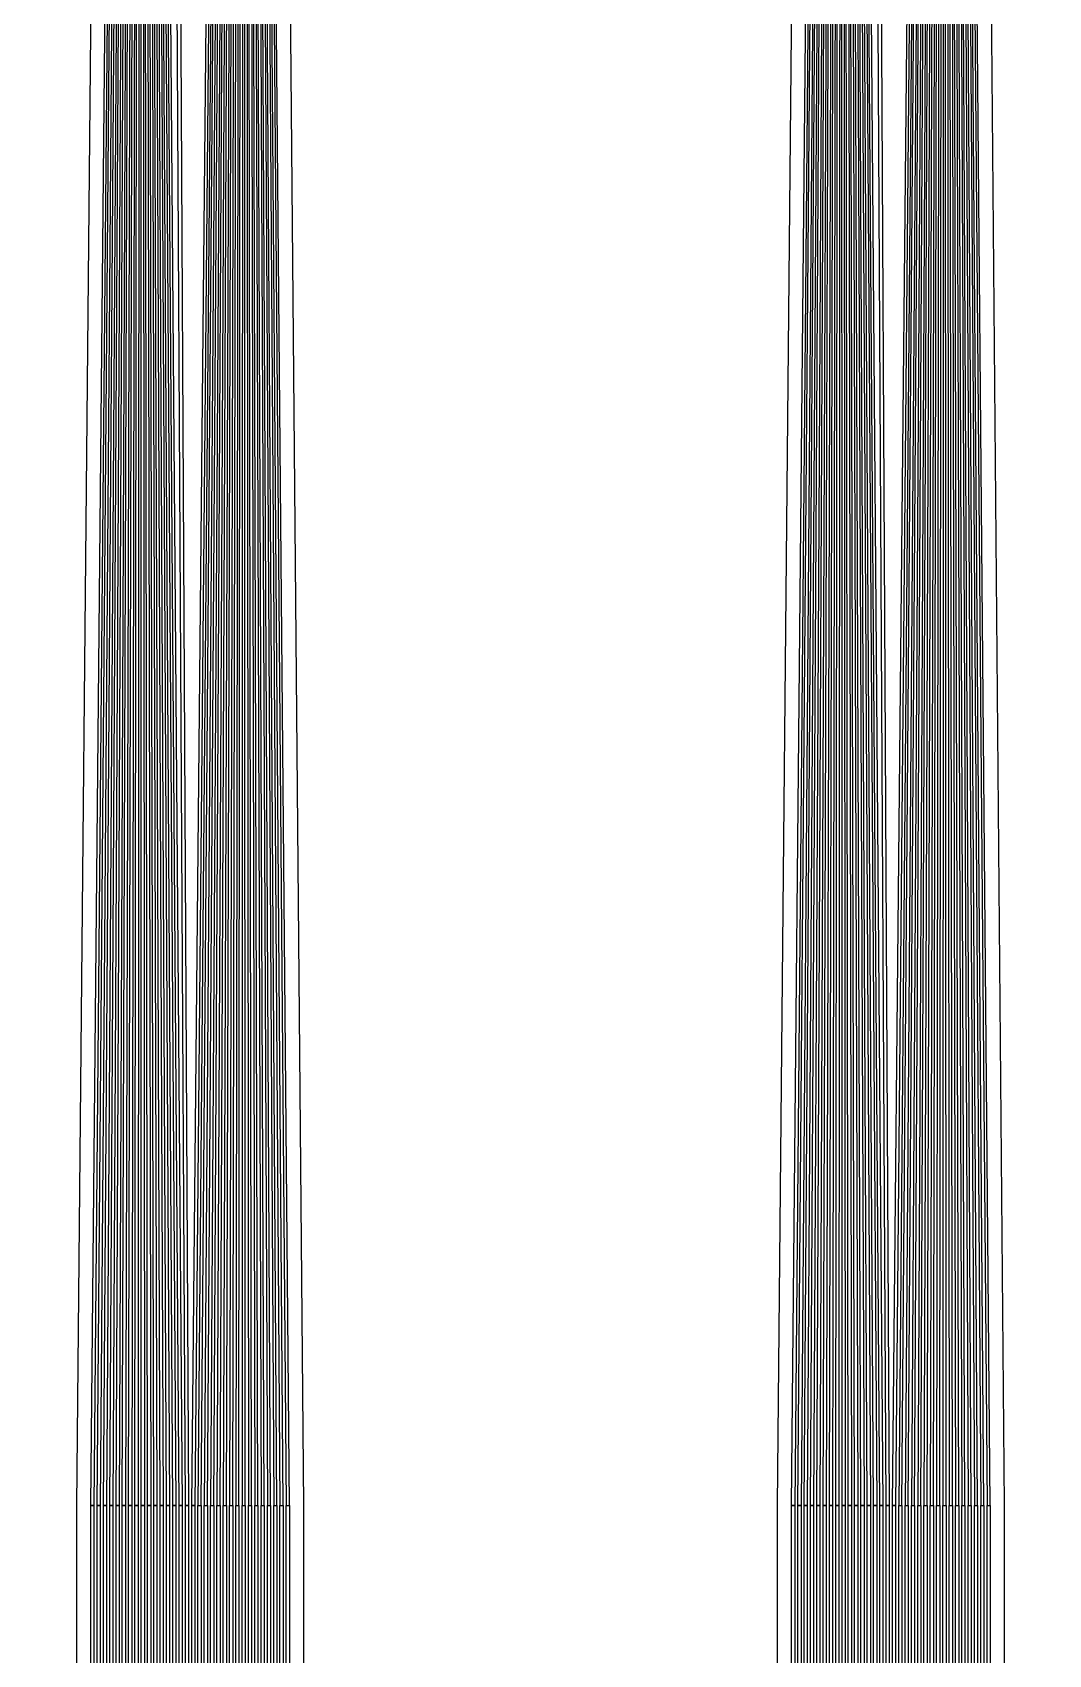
# Model space of a CAD drawing. Header units: inches. Extents: x 106592 to 209533, y 57057 to 74911.
# Drawn here: x 174948.1 to 175238.1, y 69969.2 to 70432.1 of the extents above; entities that cross this region are included whole.
import ezdxf

# ---------------------------------------------------------------- set-up
doc = ezdxf.new("R2010")
doc.units = ezdxf.units.IN
doc.header["$MEASUREMENT"] = 0
doc.layers.add('metal', color=221, linetype='Continuous')
doc.layers.add('profile', color=140, linetype='Continuous')

msp = doc.modelspace()

# ---------------------------------------------------------------- linework, layer by layer
at = {"layer": 'metal'}
for points in [[(174976.63, 70895.83), (174976.14, 70875.9), (174975.63, 70855.83), (174975.14, 70835.9), (174974.63, 70815.83), (174974.14, 70795.9), (174973.63, 70775.83), (174973.14, 70755.9), (174972.63, 70735.83), (174972.14, 70715.9), (174971.63, 70680.83), (174965.68, 70011.7), (174964.78, 70011.7), (174971.13, 70680.84), (174971.64, 70715.91), (174972.13, 70735.84), (174972.64, 70755.91), (174973.13, 70775.84), (174973.64, 70795.91), (174974.13, 70815.84), (174974.64, 70835.91), (174975.13, 70855.84), (174975.64, 70875.91), (174976.13, 70895.84)], [(174977.63, 70895.83), (174977.14, 70875.9), (174976.63, 70855.83), (174976.14, 70835.9), (174975.63, 70815.83), (174975.14, 70795.9), (174974.63, 70775.83), (174974.14, 70755.9), (174973.63, 70735.83), (174973.14, 70715.9), (174972.63, 70680.83), (174967.48, 70011.7), (174966.58, 70011.7), (174972.13, 70680.84), (174972.64, 70715.91), (174973.13, 70735.84), (174973.64, 70755.91), (174974.13, 70775.84), (174974.64, 70795.91), (174975.13, 70815.84), (174975.64, 70835.91), (174976.13, 70855.84), (174976.64, 70875.91), (174977.13, 70895.84)], [(174978.63, 70895.83), (174978.14, 70875.9), (174977.63, 70855.83), (174977.14, 70835.9), (174976.63, 70815.83), (174976.14, 70795.9), (174975.63, 70775.83), (174975.14, 70755.9), (174974.63, 70735.83), (174974.14, 70715.9), (174973.63, 70680.83), (174969.28, 70011.7), (174968.38, 70011.7), (174973.13, 70680.84), (174973.64, 70715.91), (174974.13, 70735.84), (174974.64, 70755.91), (174975.13, 70775.84), (174975.64, 70795.91), (174976.13, 70815.84), (174976.64, 70835.91), (174977.13, 70855.84), (174977.64, 70875.91), (174978.13, 70895.84)], [(174979.63, 70895.83), (174979.14, 70875.9), (174978.63, 70855.83), (174978.14, 70835.9), (174977.63, 70815.83), (174977.14, 70795.9), (174976.63, 70775.83), (174976.14, 70755.9), (174975.63, 70735.83), (174975.14, 70715.9), (174974.63, 70680.83), (174971.08, 70011.7), (174970.18, 70011.7), (174974.13, 70680.84), (174974.64, 70715.91), (174975.13, 70735.84), (174975.64, 70755.91), (174976.13, 70775.84), (174976.64, 70795.91), (174977.13, 70815.84), (174977.64, 70835.91), (174978.13, 70855.84), (174978.64, 70875.91), (174979.13, 70895.84)], [(174980.63, 70895.83), (174980.14, 70875.9), (174979.63, 70855.83), (174979.14, 70835.9), (174978.63, 70815.83), (174978.14, 70795.9), (174977.63, 70775.83), (174977.14, 70755.9), (174976.63, 70735.83), (174976.14, 70715.9), (174975.63, 70680.83), (174972.88, 70011.7), (174971.98, 70011.7), (174975.13, 70680.84), (174975.64, 70715.91), (174976.13, 70735.84), (174976.64, 70755.91), (174977.13, 70775.84), (174977.64, 70795.91), (174978.13, 70815.84), (174978.64, 70835.91), (174979.13, 70855.84), (174979.64, 70875.91), (174980.13, 70895.84)], [(174981.63, 70895.83), (174981.14, 70875.9), (174980.63, 70855.83), (174980.14, 70835.9), (174979.63, 70815.83), (174979.14, 70795.9), (174978.63, 70775.83), (174978.14, 70755.9), (174977.63, 70735.83), (174977.14, 70715.9), (174976.63, 70680.83), (174974.68, 70011.7), (174973.78, 70011.7), (174976.13, 70680.84), (174976.64, 70715.91), (174977.13, 70735.84), (174977.64, 70755.91), (174978.13, 70775.84), (174978.64, 70795.91), (174979.13, 70815.84), (174979.64, 70835.91), (174980.13, 70855.84), (174980.64, 70875.91), (174981.13, 70895.84)], [(174982.63, 70895.83), (174982.14, 70875.9), (174981.63, 70855.83), (174981.14, 70835.9), (174980.63, 70815.83), (174980.14, 70795.9), (174979.63, 70775.83), (174979.14, 70755.9), (174978.63, 70735.83), (174978.14, 70715.9), (174977.63, 70680.83), (174976.48, 70011.7), (174975.58, 70011.7), (174977.13, 70680.84), (174977.64, 70715.91), (174978.13, 70735.84), (174978.64, 70755.91), (174979.13, 70775.84), (174979.64, 70795.91), (174980.13, 70815.84), (174980.64, 70835.91), (174981.13, 70855.84), (174981.64, 70875.91), (174982.13, 70895.84)], [(174983.63, 70895.83), (174983.14, 70875.9), (174982.63, 70855.83), (174982.14, 70835.9), (174981.63, 70815.83), (174981.14, 70795.9), (174980.63, 70775.83), (174980.14, 70755.9), (174979.63, 70735.83), (174979.14, 70715.9), (174978.63, 70680.83), (174978.28, 70011.7), (174977.38, 70011.7), (174978.13, 70680.84), (174978.64, 70715.91), (174979.13, 70735.84), (174979.64, 70755.91), (174980.13, 70775.84), (174980.64, 70795.91), (174981.13, 70815.84), (174981.64, 70835.91), (174982.13, 70855.84), (174982.64, 70875.91), (174983.13, 70895.84)], [(174984.63, 70895.83), (174984.14, 70875.9), (174983.63, 70855.83), (174983.14, 70835.9), (174982.63, 70815.83), (174982.14, 70795.9), (174981.63, 70775.83), (174981.14, 70755.9), (174980.63, 70735.83), (174980.14, 70715.9), (174979.63, 70680.83), (174980.08, 70011.7), (174979.18, 70011.7), (174979.13, 70680.84), (174979.64, 70715.91), (174980.13, 70735.84), (174980.64, 70755.91), (174981.13, 70775.84), (174981.64, 70795.91), (174982.13, 70815.84), (174982.64, 70835.91), (174983.13, 70855.84), (174983.64, 70875.91), (174984.13, 70895.84)], [(174985.63, 70895.83), (174985.14, 70875.9), (174984.63, 70855.83), (174984.14, 70835.9), (174983.63, 70815.83), (174983.14, 70795.9), (174982.63, 70775.83), (174982.14, 70755.9), (174981.63, 70735.83), (174981.14, 70715.9), (174980.63, 70680.83), (174981.88, 70011.7), (174980.98, 70011.7), (174980.13, 70680.84), (174980.64, 70715.91), (174981.13, 70735.84), (174981.64, 70755.91), (174982.13, 70775.84), (174982.64, 70795.91), (174983.13, 70815.84), (174983.64, 70835.91), (174984.13, 70855.84), (174984.64, 70875.91), (174985.13, 70895.84)], [(175001.13, 70895.9), (175001.63, 70875.83), (175002.13, 70855.9), (175002.63, 70835.83), (175003.13, 70815.9), (175003.63, 70795.83), (175004.13, 70775.9), (175004.63, 70755.83), (175005.13, 70735.9), (175005.63, 70715.83), (175006.13, 70680.9), (175004.38, 70011.7), (175005.28, 70011.7), (175006.63, 70680.91), (175006.13, 70715.84), (175005.63, 70735.91), (175005.13, 70755.84), (175004.63, 70775.91), (175004.13, 70795.84), (175003.63, 70815.91), (175003.13, 70835.84), (175002.63, 70855.91), (175002.13, 70875.84), (175001.63, 70895.91)], [(175002.13, 70895.9), (175002.63, 70875.83), (175003.13, 70855.9), (175003.63, 70835.83), (175004.13, 70815.9), (175004.63, 70795.83), (175005.13, 70775.9), (175005.63, 70755.83), (175006.13, 70735.9), (175006.63, 70715.83), (175007.13, 70680.9), (175006.18, 70011.7), (175007.08, 70011.7), (175007.63, 70680.91), (175007.13, 70715.84), (175006.63, 70735.91), (175006.13, 70755.84), (175005.63, 70775.91), (175005.13, 70795.84), (175004.63, 70815.91), (175004.13, 70835.84), (175003.63, 70855.91), (175003.13, 70875.84), (175002.63, 70895.91)], [(175003.13, 70895.9), (175003.63, 70875.83), (175004.13, 70855.9), (175004.63, 70835.83), (175005.13, 70815.9), (175005.63, 70795.83), (175006.13, 70775.9), (175006.63, 70755.83), (175007.13, 70735.9), (175007.63, 70715.83), (175008.13, 70680.9), (175007.98, 70011.7), (175008.88, 70011.7), (175008.63, 70680.91), (175008.13, 70715.84), (175007.63, 70735.91), (175007.13, 70755.84), (175006.63, 70775.91), (175006.13, 70795.84), (175005.63, 70815.91), (175005.13, 70835.84), (175004.63, 70855.91), (175004.13, 70875.84), (175003.63, 70895.91)], [(175004.13, 70895.9), (175004.63, 70875.83), (175005.13, 70855.9), (175005.63, 70835.83), (175006.13, 70815.9), (175006.63, 70795.83), (175007.13, 70775.9), (175007.63, 70755.83), (175008.13, 70735.9), (175008.63, 70715.83), (175009.13, 70680.9), (175009.78, 70011.7), (175010.68, 70011.7), (175009.63, 70680.91), (175009.13, 70715.84), (175008.63, 70735.91), (175008.13, 70755.84), (175007.63, 70775.91), (175007.13, 70795.84), (175006.63, 70815.91), (175006.13, 70835.84), (175005.63, 70855.91), (175005.13, 70875.84), (175004.63, 70895.91)], [(175005.13, 70895.9), (175005.63, 70875.83), (175006.13, 70855.9), (175006.63, 70835.83), (175007.13, 70815.9), (175007.63, 70795.83), (175008.13, 70775.9), (175008.63, 70755.83), (175009.13, 70735.9), (175009.63, 70715.83), (175010.13, 70680.9), (175011.58, 70011.7), (175012.48, 70011.7), (175010.63, 70680.91), (175010.13, 70715.84), (175009.63, 70735.91), (175009.13, 70755.84), (175008.63, 70775.91), (175008.13, 70795.84), (175007.63, 70815.91), (175007.13, 70835.84), (175006.63, 70855.91), (175006.13, 70875.84), (175005.63, 70895.91)], [(175006.13, 70895.9), (175006.63, 70875.83), (175007.13, 70855.9), (175007.63, 70835.83), (175008.13, 70815.9), (175008.63, 70795.83), (175009.13, 70775.9), (175009.63, 70755.83), (175010.13, 70735.9), (175010.63, 70715.83), (175011.13, 70680.9), (175013.38, 70011.7), (175014.28, 70011.7), (175011.63, 70680.91), (175011.13, 70715.84), (175010.63, 70735.91), (175010.13, 70755.84), (175009.63, 70775.91), (175009.13, 70795.84), (175008.63, 70815.91), (175008.13, 70835.84), (175007.63, 70855.91), (175007.13, 70875.84), (175006.63, 70895.91)], [(175007.13, 70895.9), (175007.63, 70875.83), (175008.13, 70855.9), (175008.63, 70835.83), (175009.13, 70815.9), (175009.63, 70795.83), (175010.13, 70775.9), (175010.63, 70755.83), (175011.13, 70735.9), (175011.63, 70715.83), (175012.13, 70680.9), (175015.18, 70011.7), (175016.08, 70011.7), (175012.63, 70680.91), (175012.13, 70715.84), (175011.63, 70735.91), (175011.13, 70755.84), (175010.63, 70775.91), (175010.13, 70795.84), (175009.63, 70815.91), (175009.13, 70835.84), (175008.63, 70855.91), (175008.13, 70875.84), (175007.63, 70895.91)], [(175008.13, 70895.9), (175008.63, 70875.83), (175009.13, 70855.9), (175009.63, 70835.83), (175010.13, 70815.9), (175010.63, 70795.83), (175011.13, 70775.9), (175011.63, 70755.83), (175012.13, 70735.9), (175012.63, 70715.83), (175013.13, 70680.9), (175016.98, 70011.7), (175017.88, 70011.7), (175013.63, 70680.91), (175013.13, 70715.84), (175012.63, 70735.91), (175012.13, 70755.84), (175011.63, 70775.91), (175011.13, 70795.84), (175010.63, 70815.91), (175010.13, 70835.84), (175009.63, 70855.91), (175009.13, 70875.84), (175008.63, 70895.91)], [(175009.13, 70895.9), (175009.63, 70875.83), (175010.13, 70855.9), (175010.63, 70835.83), (175011.13, 70815.9), (175011.63, 70795.83), (175012.13, 70775.9), (175012.63, 70755.83), (175013.13, 70735.9), (175013.63, 70715.83), (175014.13, 70680.9), (175018.78, 70011.7), (175019.68, 70011.7), (175014.63, 70680.91), (175014.13, 70715.84), (175013.63, 70735.91), (175013.13, 70755.84), (175012.63, 70775.91), (175012.13, 70795.84), (175011.63, 70815.91), (175011.13, 70835.84), (175010.63, 70855.91), (175010.13, 70875.84), (175009.63, 70895.91)], [(175010.13, 70895.9), (175010.63, 70875.83), (175011.13, 70855.9), (175011.63, 70835.83), (175012.13, 70815.9), (175012.63, 70795.83), (175013.13, 70775.9), (175013.63, 70755.83), (175014.13, 70735.9), (175014.63, 70715.83), (175015.13, 70680.9), (175020.58, 70011.7), (175021.48, 70011.7), (175015.63, 70680.91), (175015.13, 70715.84), (175014.63, 70735.91), (175014.13, 70755.84), (175013.63, 70775.91), (175013.13, 70795.84), (175012.63, 70815.91), (175012.13, 70835.84), (175011.63, 70855.91), (175011.13, 70875.84), (175010.63, 70895.91)], [(175176.63, 70895.83), (175176.14, 70875.9), (175175.63, 70855.83), (175175.14, 70835.9), (175174.63, 70815.83), (175174.14, 70795.9), (175173.63, 70775.83), (175173.14, 70755.9), (175172.63, 70735.83), (175172.14, 70715.9), (175171.63, 70680.83), (175165.68, 70011.7), (175164.78, 70011.7), (175171.13, 70680.84), (175171.64, 70715.91), (175172.13, 70735.84), (175172.64, 70755.91), (175173.13, 70775.84), (175173.64, 70795.91), (175174.13, 70815.84), (175174.64, 70835.91), (175175.13, 70855.84), (175175.64, 70875.91), (175176.13, 70895.84)], [(175177.63, 70895.83), (175177.14, 70875.9), (175176.63, 70855.83), (175176.14, 70835.9), (175175.63, 70815.83), (175175.14, 70795.9), (175174.63, 70775.83), (175174.14, 70755.9), (175173.63, 70735.83), (175173.14, 70715.9), (175172.63, 70680.83), (175167.48, 70011.7), (175166.58, 70011.7), (175172.13, 70680.84), (175172.64, 70715.91), (175173.13, 70735.84), (175173.64, 70755.91), (175174.13, 70775.84), (175174.64, 70795.91), (175175.13, 70815.84), (175175.64, 70835.91), (175176.13, 70855.84), (175176.64, 70875.91), (175177.13, 70895.84)], [(175178.63, 70895.83), (175178.14, 70875.9), (175177.63, 70855.83), (175177.14, 70835.9), (175176.63, 70815.83), (175176.14, 70795.9), (175175.63, 70775.83), (175175.14, 70755.9), (175174.63, 70735.83), (175174.14, 70715.9), (175173.63, 70680.83), (175169.28, 70011.7), (175168.38, 70011.7), (175173.13, 70680.84), (175173.64, 70715.91), (175174.13, 70735.84), (175174.64, 70755.91), (175175.13, 70775.84), (175175.64, 70795.91), (175176.13, 70815.84), (175176.64, 70835.91), (175177.13, 70855.84), (175177.64, 70875.91), (175178.13, 70895.84)], [(175179.63, 70895.83), (175179.14, 70875.9), (175178.63, 70855.83), (175178.14, 70835.9), (175177.63, 70815.83), (175177.14, 70795.9), (175176.63, 70775.83), (175176.14, 70755.9), (175175.63, 70735.83), (175175.14, 70715.9), (175174.63, 70680.83), (175171.08, 70011.7), (175170.18, 70011.7), (175174.13, 70680.84), (175174.64, 70715.91), (175175.13, 70735.84), (175175.64, 70755.91), (175176.13, 70775.84), (175176.64, 70795.91), (175177.13, 70815.84), (175177.64, 70835.91), (175178.13, 70855.84), (175178.64, 70875.91), (175179.13, 70895.84)], [(175180.63, 70895.83), (175180.14, 70875.9), (175179.63, 70855.83), (175179.14, 70835.9), (175178.63, 70815.83), (175178.14, 70795.9), (175177.63, 70775.83), (175177.14, 70755.9), (175176.63, 70735.83), (175176.14, 70715.9), (175175.63, 70680.83), (175172.88, 70011.7), (175171.98, 70011.7), (175175.13, 70680.84), (175175.64, 70715.91), (175176.13, 70735.84), (175176.64, 70755.91), (175177.13, 70775.84), (175177.64, 70795.91), (175178.13, 70815.84), (175178.64, 70835.91), (175179.13, 70855.84), (175179.64, 70875.91), (175180.13, 70895.84)], [(175181.63, 70895.83), (175181.14, 70875.9), (175180.63, 70855.83), (175180.14, 70835.9), (175179.63, 70815.83), (175179.14, 70795.9), (175178.63, 70775.83), (175178.14, 70755.9), (175177.63, 70735.83), (175177.14, 70715.9), (175176.63, 70680.83), (175174.68, 70011.7), (175173.78, 70011.7), (175176.13, 70680.84), (175176.64, 70715.91), (175177.13, 70735.84), (175177.64, 70755.91), (175178.13, 70775.84), (175178.64, 70795.91), (175179.13, 70815.84), (175179.64, 70835.91), (175180.13, 70855.84), (175180.64, 70875.91), (175181.13, 70895.84)], [(175182.63, 70895.83), (175182.14, 70875.9), (175181.63, 70855.83), (175181.14, 70835.9), (175180.63, 70815.83), (175180.14, 70795.9), (175179.63, 70775.83), (175179.14, 70755.9), (175178.63, 70735.83), (175178.14, 70715.9), (175177.63, 70680.83), (175176.48, 70011.7), (175175.58, 70011.7), (175177.13, 70680.84), (175177.64, 70715.91), (175178.13, 70735.84), (175178.64, 70755.91), (175179.13, 70775.84), (175179.64, 70795.91), (175180.13, 70815.84), (175180.64, 70835.91), (175181.13, 70855.84), (175181.64, 70875.91), (175182.13, 70895.84)], [(175183.63, 70895.83), (175183.14, 70875.9), (175182.63, 70855.83), (175182.14, 70835.9), (175181.63, 70815.83), (175181.14, 70795.9), (175180.63, 70775.83), (175180.14, 70755.9), (175179.63, 70735.83), (175179.14, 70715.9), (175178.63, 70680.83), (175178.28, 70011.7), (175177.38, 70011.7), (175178.13, 70680.84), (175178.64, 70715.91), (175179.13, 70735.84), (175179.64, 70755.91), (175180.13, 70775.84), (175180.64, 70795.91), (175181.13, 70815.84), (175181.64, 70835.91), (175182.13, 70855.84), (175182.64, 70875.91), (175183.13, 70895.84)], [(175184.63, 70895.83), (175184.14, 70875.9), (175183.63, 70855.83), (175183.14, 70835.9), (175182.63, 70815.83), (175182.14, 70795.9), (175181.63, 70775.83), (175181.14, 70755.9), (175180.63, 70735.83), (175180.14, 70715.9), (175179.63, 70680.83), (175180.08, 70011.7), (175179.18, 70011.7), (175179.13, 70680.84), (175179.64, 70715.91), (175180.13, 70735.84), (175180.64, 70755.91), (175181.13, 70775.84), (175181.64, 70795.91), (175182.13, 70815.84), (175182.64, 70835.91), (175183.13, 70855.84), (175183.64, 70875.91), (175184.13, 70895.84)], [(175185.63, 70895.83), (175185.14, 70875.9), (175184.63, 70855.83), (175184.14, 70835.9), (175183.63, 70815.83), (175183.14, 70795.9), (175182.63, 70775.83), (175182.14, 70755.9), (175181.63, 70735.83), (175181.14, 70715.9), (175180.63, 70680.83), (175181.88, 70011.7), (175180.98, 70011.7), (175180.13, 70680.84), (175180.64, 70715.91), (175181.13, 70735.84), (175181.64, 70755.91), (175182.13, 70775.84), (175182.64, 70795.91), (175183.13, 70815.84), (175183.64, 70835.91), (175184.13, 70855.84), (175184.64, 70875.91), (175185.13, 70895.84)], [(175201.13, 70895.9), (175201.63, 70875.83), (175202.13, 70855.9), (175202.63, 70835.83), (175203.13, 70815.9), (175203.63, 70795.83), (175204.13, 70775.9), (175204.63, 70755.83), (175205.13, 70735.9), (175205.63, 70715.83), (175206.13, 70680.9), (175204.38, 70011.7), (175205.28, 70011.7), (175206.63, 70680.91), (175206.13, 70715.84), (175205.63, 70735.91), (175205.13, 70755.84), (175204.63, 70775.91), (175204.13, 70795.84), (175203.63, 70815.91), (175203.13, 70835.84), (175202.63, 70855.91), (175202.13, 70875.84), (175201.63, 70895.91)], [(175202.13, 70895.9), (175202.63, 70875.83), (175203.13, 70855.9), (175203.63, 70835.83), (175204.13, 70815.9), (175204.63, 70795.83), (175205.13, 70775.9), (175205.63, 70755.83), (175206.13, 70735.9), (175206.63, 70715.83), (175207.13, 70680.9), (175206.18, 70011.7), (175207.08, 70011.7), (175207.63, 70680.91), (175207.13, 70715.84), (175206.63, 70735.91), (175206.13, 70755.84), (175205.63, 70775.91), (175205.13, 70795.84), (175204.63, 70815.91), (175204.13, 70835.84), (175203.63, 70855.91), (175203.13, 70875.84), (175202.63, 70895.91)], [(175203.13, 70895.9), (175203.63, 70875.83), (175204.13, 70855.9), (175204.63, 70835.83), (175205.13, 70815.9), (175205.63, 70795.83), (175206.13, 70775.9), (175206.63, 70755.83), (175207.13, 70735.9), (175207.63, 70715.83), (175208.13, 70680.9), (175207.98, 70011.7), (175208.88, 70011.7), (175208.63, 70680.91), (175208.13, 70715.84), (175207.63, 70735.91), (175207.13, 70755.84), (175206.63, 70775.91), (175206.13, 70795.84), (175205.63, 70815.91), (175205.13, 70835.84), (175204.63, 70855.91), (175204.13, 70875.84), (175203.63, 70895.91)], [(175204.13, 70895.9), (175204.63, 70875.83), (175205.13, 70855.9), (175205.63, 70835.83), (175206.13, 70815.9), (175206.63, 70795.83), (175207.13, 70775.9), (175207.63, 70755.83), (175208.13, 70735.9), (175208.63, 70715.83), (175209.13, 70680.9), (175209.78, 70011.7), (175210.68, 70011.7), (175209.63, 70680.91), (175209.13, 70715.84), (175208.63, 70735.91), (175208.13, 70755.84), (175207.63, 70775.91), (175207.13, 70795.84), (175206.63, 70815.91), (175206.13, 70835.84), (175205.63, 70855.91), (175205.13, 70875.84), (175204.63, 70895.91)], [(175205.13, 70895.9), (175205.63, 70875.83), (175206.13, 70855.9), (175206.63, 70835.83), (175207.13, 70815.9), (175207.63, 70795.83), (175208.13, 70775.9), (175208.63, 70755.83), (175209.13, 70735.9), (175209.63, 70715.83), (175210.13, 70680.9), (175211.58, 70011.7), (175212.48, 70011.7), (175210.63, 70680.91), (175210.13, 70715.84), (175209.63, 70735.91), (175209.13, 70755.84), (175208.63, 70775.91), (175208.13, 70795.84), (175207.63, 70815.91), (175207.13, 70835.84), (175206.63, 70855.91), (175206.13, 70875.84), (175205.63, 70895.91)], [(175206.13, 70895.9), (175206.63, 70875.83), (175207.13, 70855.9), (175207.63, 70835.83), (175208.13, 70815.9), (175208.63, 70795.83), (175209.13, 70775.9), (175209.63, 70755.83), (175210.13, 70735.9), (175210.63, 70715.83), (175211.13, 70680.9), (175213.38, 70011.7), (175214.28, 70011.7), (175211.63, 70680.91), (175211.13, 70715.84), (175210.63, 70735.91), (175210.13, 70755.84), (175209.63, 70775.91), (175209.13, 70795.84), (175208.63, 70815.91), (175208.13, 70835.84), (175207.63, 70855.91), (175207.13, 70875.84), (175206.63, 70895.91)], [(175207.13, 70895.9), (175207.63, 70875.83), (175208.13, 70855.9), (175208.63, 70835.83), (175209.13, 70815.9), (175209.63, 70795.83), (175210.13, 70775.9), (175210.63, 70755.83), (175211.13, 70735.9), (175211.63, 70715.83), (175212.13, 70680.9), (175215.18, 70011.7), (175216.08, 70011.7), (175212.63, 70680.91), (175212.13, 70715.84), (175211.63, 70735.91), (175211.13, 70755.84), (175210.63, 70775.91), (175210.13, 70795.84), (175209.63, 70815.91), (175209.13, 70835.84), (175208.63, 70855.91), (175208.13, 70875.84), (175207.63, 70895.91)], [(175208.13, 70895.9), (175208.63, 70875.83), (175209.13, 70855.9), (175209.63, 70835.83), (175210.13, 70815.9), (175210.63, 70795.83), (175211.13, 70775.9), (175211.63, 70755.83), (175212.13, 70735.9), (175212.63, 70715.83), (175213.13, 70680.9), (175216.98, 70011.7), (175217.88, 70011.7), (175213.63, 70680.91), (175213.13, 70715.84), (175212.63, 70735.91), (175212.13, 70755.84), (175211.63, 70775.91), (175211.13, 70795.84), (175210.63, 70815.91), (175210.13, 70835.84), (175209.63, 70855.91), (175209.13, 70875.84), (175208.63, 70895.91)], [(175209.13, 70895.9), (175209.63, 70875.83), (175210.13, 70855.9), (175210.63, 70835.83), (175211.13, 70815.9), (175211.63, 70795.83), (175212.13, 70775.9), (175212.63, 70755.83), (175213.13, 70735.9), (175213.63, 70715.83), (175214.13, 70680.9), (175218.78, 70011.7), (175219.68, 70011.7), (175214.63, 70680.91), (175214.13, 70715.84), (175213.63, 70735.91), (175213.13, 70755.84), (175212.63, 70775.91), (175212.13, 70795.84), (175211.63, 70815.91), (175211.13, 70835.84), (175210.63, 70855.91), (175210.13, 70875.84), (175209.63, 70895.91)], [(175210.13, 70895.9), (175210.63, 70875.83), (175211.13, 70855.9), (175211.63, 70835.83), (175212.13, 70815.9), (175212.63, 70795.83), (175213.13, 70775.9), (175213.63, 70755.83), (175214.13, 70735.9), (175214.63, 70715.83), (175215.13, 70680.9), (175220.58, 70011.7), (175221.48, 70011.7), (175215.63, 70680.91), (175215.13, 70715.84), (175214.63, 70735.91), (175214.13, 70755.84), (175213.63, 70775.91), (175213.13, 70795.84), (175212.63, 70815.91), (175212.13, 70835.84), (175211.63, 70855.91), (175211.13, 70875.84), (175210.63, 70895.91)], [(174981.63, 70680.83), (174983.68, 70011.7), (174982.78, 70011.7), (174981.13, 70680.84)], [(175005.13, 70680.9), (175002.58, 70011.7), (175003.48, 70011.7), (175005.63, 70680.91)], [(175181.63, 70680.83), (175183.68, 70011.7), (175182.78, 70011.7), (175181.13, 70680.84)], [(175205.13, 70680.9), (175202.58, 70011.7), (175203.48, 70011.7), (175205.63, 70680.91)]]:
    msp.add_lwpolyline(points, dxfattribs=at)
for points in [[(175001.13, 70835.83), (175000.63, 70855.9), (174998.13, 70861.9), (174997.13, 70861.9), (175000.13, 70855.83), (175000.63, 70835.83), (175001.13, 70815.9), (175001.63, 70795.83), (175002.13, 70775.9), (175002.63, 70755.83), (175003.13, 70735.9), (175003.63, 70715.83), (175004.13, 70680.9), (175000.78, 70011.7), (175001.68, 70011.7), (175004.63, 70680.91), (175004.13, 70715.84), (175003.63, 70735.91), (175003.13, 70755.84), (175002.63, 70775.91), (175002.13, 70795.84), (175001.63, 70815.91), (175001.13, 70835.84)], [(175201.13, 70835.83), (175200.63, 70855.9), (175198.13, 70861.9), (175197.13, 70861.9), (175200.13, 70855.83), (175200.63, 70835.83), (175201.13, 70815.9), (175201.63, 70795.83), (175202.13, 70775.9), (175202.63, 70755.83), (175203.13, 70735.9), (175203.63, 70715.83), (175204.13, 70680.9), (175200.78, 70011.7), (175201.68, 70011.7), (175204.63, 70680.91), (175204.13, 70715.84), (175203.63, 70735.91), (175203.13, 70755.84), (175202.63, 70775.91), (175202.13, 70795.84), (175201.63, 70815.91), (175201.13, 70835.84)], [(174985.13, 70815.83), (174985.64, 70835.9), (174988.13, 70841.9), (174989.13, 70841.9), (174986.13, 70835.83), (174985.63, 70815.83), (174985.14, 70795.9), (174984.63, 70775.83), (174984.14, 70755.9), (174983.63, 70735.83), (174983.14, 70715.9), (174982.63, 70680.83), (174985.48, 70011.7), (174984.58, 70011.7), (174982.13, 70680.84), (174982.64, 70715.91), (174983.13, 70735.84), (174983.64, 70755.91), (174984.13, 70775.84), (174984.64, 70795.91), (174985.13, 70815.84)], [(175185.13, 70815.83), (175185.64, 70835.9), (175188.13, 70841.9), (175189.13, 70841.9), (175186.13, 70835.83), (175185.63, 70815.83), (175185.14, 70795.9), (175184.63, 70775.83), (175184.14, 70755.9), (175183.63, 70735.83), (175183.14, 70715.9), (175182.63, 70680.83), (175185.48, 70011.7), (175184.58, 70011.7), (175182.13, 70680.84), (175182.64, 70715.91), (175183.13, 70735.84), (175183.64, 70755.91), (175184.13, 70775.84), (175184.64, 70795.91), (175185.13, 70815.84)], [(175001.13, 70795.83), (175000.63, 70815.9), (174998.13, 70821.9), (174997.13, 70821.9), (175000.13, 70815.83), (175000.63, 70795.83), (175001.13, 70775.9), (175001.63, 70755.83), (175002.13, 70735.9), (175002.63, 70715.83), (175003.13, 70680.9), (174998.98, 70011.7), (174999.88, 70011.7), (175003.63, 70680.91), (175003.13, 70715.84), (175002.63, 70735.91), (175002.13, 70755.84), (175001.63, 70775.91), (175001.13, 70795.84)], [(175201.13, 70795.83), (175200.63, 70815.9), (175198.13, 70821.9), (175197.13, 70821.9), (175200.13, 70815.83), (175200.63, 70795.83), (175201.13, 70775.9), (175201.63, 70755.83), (175202.13, 70735.9), (175202.63, 70715.83), (175203.13, 70680.9), (175198.98, 70011.7), (175199.88, 70011.7), (175203.63, 70680.91), (175203.13, 70715.84), (175202.63, 70735.91), (175202.13, 70755.84), (175201.63, 70775.91), (175201.13, 70795.84)], [(174985.13, 70775.83), (174985.64, 70795.9), (174988.13, 70801.9), (174989.13, 70801.9), (174986.13, 70795.83), (174985.63, 70775.83), (174985.14, 70755.9), (174984.63, 70735.83), (174984.14, 70715.9), (174983.63, 70680.83), (174987.28, 70011.7), (174986.38, 70011.7), (174983.13, 70680.84), (174983.64, 70715.91), (174984.13, 70735.84), (174984.64, 70755.91), (174985.13, 70775.84)], [(175185.13, 70775.83), (175185.64, 70795.9), (175188.13, 70801.9), (175189.13, 70801.9), (175186.13, 70795.83), (175185.63, 70775.83), (175185.14, 70755.9), (175184.63, 70735.83), (175184.14, 70715.9), (175183.63, 70680.83), (175187.28, 70011.7), (175186.38, 70011.7), (175183.13, 70680.84), (175183.64, 70715.91), (175184.13, 70735.84), (175184.64, 70755.91), (175185.13, 70775.84)], [(175001.13, 70755.83), (175000.63, 70775.9), (174998.13, 70781.9), (174997.13, 70781.9), (175000.13, 70775.83), (175000.63, 70755.83), (175001.13, 70735.9), (175001.63, 70715.83), (175002.13, 70680.9), (174997.18, 70011.7), (174998.08, 70011.7), (175002.63, 70680.91), (175002.13, 70715.84), (175001.63, 70735.91), (175001.13, 70755.84)], [(175201.13, 70755.83), (175200.63, 70775.9), (175198.13, 70781.9), (175197.13, 70781.9), (175200.13, 70775.83), (175200.63, 70755.83), (175201.13, 70735.9), (175201.63, 70715.83), (175202.13, 70680.9), (175197.18, 70011.7), (175198.08, 70011.7), (175202.63, 70680.91), (175202.13, 70715.84), (175201.63, 70735.91), (175201.13, 70755.84)], [(174985.13, 70735.83), (174985.64, 70755.9), (174988.13, 70761.9), (174989.13, 70761.9), (174986.13, 70755.83), (174985.63, 70735.83), (174985.14, 70715.9), (174984.63, 70680.83), (174989.08, 70011.7), (174988.18, 70011.7), (174984.13, 70680.84), (174984.64, 70715.91), (174985.13, 70735.84)], [(175185.13, 70735.83), (175185.64, 70755.9), (175188.13, 70761.9), (175189.13, 70761.9), (175186.13, 70755.83), (175185.63, 70735.83), (175185.14, 70715.9), (175184.63, 70680.83), (175189.08, 70011.7), (175188.18, 70011.7), (175184.13, 70680.84), (175184.64, 70715.91), (175185.13, 70735.84)], [(175001.13, 70715.83), (175000.63, 70735.9), (174998.13, 70741.9), (174997.13, 70741.9), (175000.13, 70735.83), (175000.63, 70715.83), (175001.13, 70680.9), (174995.38, 70011.7), (174996.28, 70011.7), (175001.63, 70680.91), (175001.13, 70715.84)], [(175201.13, 70715.83), (175200.63, 70735.9), (175198.13, 70741.9), (175197.13, 70741.9), (175200.13, 70735.83), (175200.63, 70715.83), (175201.13, 70680.9), (175195.38, 70011.7), (175196.28, 70011.7), (175201.63, 70680.91), (175201.13, 70715.84)], [(174985.13, 70680.83), (174985.64, 70715.9), (174988.13, 70721.9), (174989.13, 70721.9), (174986.13, 70715.83), (174985.63, 70680.83), (174990.88, 70011.7), (174989.98, 70011.7), (174985.13, 70680.84)], [(175185.13, 70680.83), (175185.64, 70715.9), (175188.13, 70721.9), (175189.13, 70721.9), (175186.13, 70715.83), (175185.63, 70680.83), (175190.88, 70011.7), (175189.98, 70011.7), (175185.13, 70680.84)], [(174997.13, 70701.9), (174998.13, 70701.9), (175000.44, 70697.08), (175000.63, 70681.4), (174994.48, 70011.7), (174993.58, 70011.7), (175000.13, 70681.9), (174999.89, 70696.08)], [(175197.13, 70701.9), (175198.13, 70701.9), (175200.44, 70697.08), (175200.63, 70681.4), (175194.48, 70011.7), (175193.58, 70011.7), (175200.13, 70681.9), (175199.89, 70696.08)], [(174991.78, 70011.7), (174988.13, 70681.9), (174989.13, 70681.9), (174992.68, 70011.7)], [(175191.78, 70011.7), (175188.13, 70681.9), (175189.13, 70681.9), (175192.68, 70011.7)], [(174964.78, 70011.7), (174965.68, 70011.7), (174965.68, 64359.69), (174964.78, 64359.69)], [(174966.58, 70011.7), (174967.48, 70011.7), (174967.48, 64359.69), (174966.58, 64359.69)], [(174968.38, 70011.7), (174969.28, 70011.7), (174969.28, 64359.69), (174968.38, 64359.69)], [(174970.18, 70011.7), (174971.08, 70011.7), (174971.08, 64359.69), (174970.18, 64359.69)], [(174971.98, 70011.7), (174972.88, 70011.7), (174972.88, 64359.69), (174971.98, 64359.69)], [(174973.78, 70011.7), (174974.68, 70011.7), (174974.68, 64359.69), (174973.78, 64359.69)], [(174975.58, 70011.7), (174976.48, 70011.7), (174976.48, 64359.69), (174975.58, 64359.69)], [(174977.38, 70011.7), (174978.28, 70011.7), (174978.28, 64359.69), (174977.38, 64359.69)], [(174979.18, 70011.7), (174980.08, 70011.7), (174980.08, 64359.69), (174979.18, 64359.69)], [(174980.98, 70011.7), (174981.88, 70011.7), (174981.88, 64359.69), (174980.98, 64359.69)], [(174982.78, 70011.7), (174983.68, 70011.7), (174983.68, 64359.69), (174982.78, 64359.69)], [(174984.58, 70011.7), (174985.48, 70011.7), (174985.48, 64359.69), (174984.58, 64359.69)], [(174986.38, 70011.7), (174987.28, 70011.7), (174987.28, 64359.69), (174986.38, 64359.69)], [(174988.18, 70011.7), (174989.08, 70011.7), (174989.08, 64359.69), (174988.18, 64359.69)], [(174989.98, 70011.7), (174990.88, 70011.7), (174990.88, 64359.69), (174989.98, 64359.69)], [(174991.78, 70011.7), (174992.68, 70011.7), (174992.68, 64359.69), (174991.78, 64359.69)], [(174993.58, 70011.7), (174994.48, 70011.7), (174994.48, 64359.69), (174993.58, 64359.69)], [(174995.38, 70011.7), (174996.28, 70011.7), (174996.28, 64359.69), (174995.38, 64359.69)], [(174997.18, 70011.7), (174998.08, 70011.7), (174998.08, 64359.69), (174997.18, 64359.69)], [(174998.98, 70011.7), (174999.88, 70011.7), (174999.88, 64359.69), (174998.98, 64359.69)], [(175000.78, 70011.7), (175001.68, 70011.7), (175001.68, 64359.69), (175000.78, 64359.69)], [(175002.58, 70011.7), (175003.48, 70011.7), (175003.48, 64359.69), (175002.58, 64359.69)], [(175004.38, 70011.7), (175005.28, 70011.7), (175005.28, 64359.69), (175004.38, 64359.69)], [(175006.18, 70011.7), (175007.08, 70011.7), (175007.08, 64359.69), (175006.18, 64359.69)], [(175007.98, 70011.7), (175008.88, 70011.7), (175008.88, 64359.69), (175007.98, 64359.69)], [(175009.78, 70011.7), (175010.68, 70011.7), (175010.68, 64359.69), (175009.78, 64359.69)], [(175011.58, 70011.7), (175012.48, 70011.7), (175012.48, 64359.69), (175011.58, 64359.69)], [(175013.38, 70011.7), (175014.28, 70011.7), (175014.28, 64359.69), (175013.38, 64359.69)], [(175015.18, 70011.7), (175016.08, 70011.7), (175016.08, 64359.69), (175015.18, 64359.69)], [(175016.98, 70011.7), (175017.88, 70011.7), (175017.88, 64359.69), (175016.98, 64359.69)], [(175018.78, 70011.7), (175019.68, 70011.7), (175019.68, 64359.69), (175018.78, 64359.69)], [(175020.58, 70011.7), (175021.48, 70011.7), (175021.48, 64359.69), (175020.58, 64359.69)], [(175164.78, 70011.7), (175165.68, 70011.7), (175165.68, 64359.69), (175164.78, 64359.69)], [(175166.58, 70011.7), (175167.48, 70011.7), (175167.48, 64359.69), (175166.58, 64359.69)], [(175168.38, 70011.7), (175169.28, 70011.7), (175169.28, 64359.69), (175168.38, 64359.69)], [(175170.18, 70011.7), (175171.08, 70011.7), (175171.08, 64359.69), (175170.18, 64359.69)], [(175171.98, 70011.7), (175172.88, 70011.7), (175172.88, 64359.69), (175171.98, 64359.69)], [(175173.78, 70011.7), (175174.68, 70011.7), (175174.68, 64359.69), (175173.78, 64359.69)], [(175175.58, 70011.7), (175176.48, 70011.7), (175176.48, 64359.69), (175175.58, 64359.69)], [(175177.38, 70011.7), (175178.28, 70011.7), (175178.28, 64359.69), (175177.38, 64359.69)], [(175179.18, 70011.7), (175180.08, 70011.7), (175180.08, 64359.69), (175179.18, 64359.69)], [(175180.98, 70011.7), (175181.88, 70011.7), (175181.88, 64359.69), (175180.98, 64359.69)], [(175182.78, 70011.7), (175183.68, 70011.7), (175183.68, 64359.69), (175182.78, 64359.69)], [(175184.58, 70011.7), (175185.48, 70011.7), (175185.48, 64359.69), (175184.58, 64359.69)], [(175186.38, 70011.7), (175187.28, 70011.7), (175187.28, 64359.69), (175186.38, 64359.69)], [(175188.18, 70011.7), (175189.08, 70011.7), (175189.08, 64359.69), (175188.18, 64359.69)], [(175189.98, 70011.7), (175190.88, 70011.7), (175190.88, 64359.69), (175189.98, 64359.69)], [(175191.78, 70011.7), (175192.68, 70011.7), (175192.68, 64359.69), (175191.78, 64359.69)], [(175193.58, 70011.7), (175194.48, 70011.7), (175194.48, 64359.69), (175193.58, 64359.69)], [(175195.38, 70011.7), (175196.28, 70011.7), (175196.28, 64359.69), (175195.38, 64359.69)], [(175197.18, 70011.7), (175198.08, 70011.7), (175198.08, 64359.69), (175197.18, 64359.69)], [(175198.98, 70011.7), (175199.88, 70011.7), (175199.88, 64359.69), (175198.98, 64359.69)], [(175200.78, 70011.7), (175201.68, 70011.7), (175201.68, 64359.69), (175200.78, 64359.69)], [(175202.58, 70011.7), (175203.48, 70011.7), (175203.48, 64359.69), (175202.58, 64359.69)], [(175204.38, 70011.7), (175205.28, 70011.7), (175205.28, 64359.69), (175204.38, 64359.69)], [(175206.18, 70011.7), (175207.08, 70011.7), (175207.08, 64359.69), (175206.18, 64359.69)], [(175207.98, 70011.7), (175208.88, 70011.7), (175208.88, 64359.69), (175207.98, 64359.69)], [(175209.78, 70011.7), (175210.68, 70011.7), (175210.68, 64359.69), (175209.78, 64359.69)], [(175211.58, 70011.7), (175212.48, 70011.7), (175212.48, 64359.69), (175211.58, 64359.69)], [(175213.38, 70011.7), (175214.28, 70011.7), (175214.28, 64359.69), (175213.38, 64359.69)], [(175215.18, 70011.7), (175216.08, 70011.7), (175216.08, 64359.69), (175215.18, 64359.69)], [(175216.98, 70011.7), (175217.88, 70011.7), (175217.88, 64359.69), (175216.98, 64359.69)], [(175218.78, 70011.7), (175219.68, 70011.7), (175219.68, 64359.69), (175218.78, 64359.69)], [(175220.58, 70011.7), (175221.48, 70011.7), (175221.48, 64359.69), (175220.58, 64359.69)]]:
    msp.add_lwpolyline(points, close=True, dxfattribs=at)
at = {"layer": 'profile'}
for points in [[(174948.13, 64379.69), (174948.13, 68492.68), (174960.63, 69492.68), (174960.78, 70011.7), (174967.13, 70680.84), (174979.13, 71195.91), (174981.13, 71275.9), (174982.09, 71302.9), (174993.13, 71359.69), (175004.17, 71302.9), (175005.13, 71275.9), (175007.13, 71195.91), (175019.63, 70680.91), (175025.48, 70011.7), (175025.63, 69492.68), (175038.13, 68492.68), (175038.13, 64379.69)], [(175148.13, 64379.69), (175148.13, 68492.68), (175160.63, 69492.68), (175160.78, 70011.7), (175167.13, 70680.84), (175179.13, 71195.91), (175181.13, 71275.9), (175182.09, 71302.9), (175193.13, 71359.69), (175204.17, 71302.9), (175205.13, 71275.9), (175207.13, 71195.91), (175219.63, 70680.91), (175225.48, 70011.7), (175225.63, 69492.68), (175238.13, 68492.68), (175238.13, 64379.69)]]:
    msp.add_lwpolyline(points, dxfattribs=at)

doc.saveas('drawing.dxf')
